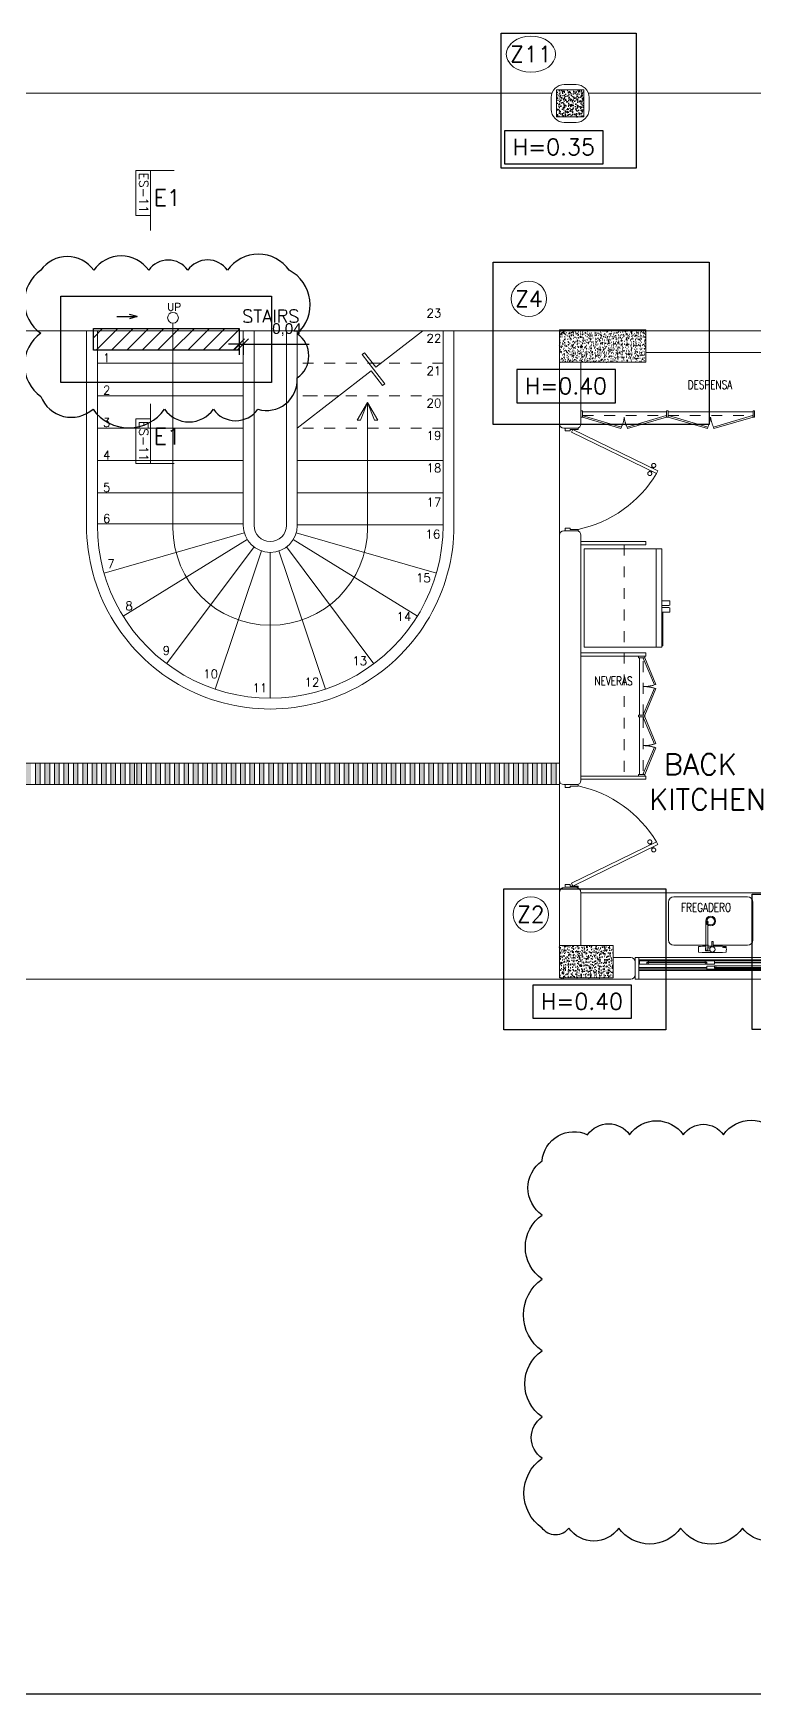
# Model space of a CAD drawing. Header units: metres. Extents: x -232 to 581, y 30 to 789.
# Drawn here: x 102.1 to 108.76, y 512.25 to 527.62 of the extents above; entities that cross this region are included whole.
import ezdxf

# ---------------------------------------------------------------- set-up
doc = ezdxf.new("R2010")
doc.units = ezdxf.units.M
doc.linetypes.add('CONTINUA', pattern=[0])
doc.linetypes.add('DASHED', pattern=[0.75, 0.5, -0.25])
for name, color, linetype, lineweight in [('0-S-GRID-IDEN', 1, 'Continuous', 9), ('01a_Mobiliario', 250, 'Continuous', 0), ('A-DOOR', 35, 'Continuous', 5), ('A-WALL', 250, 'Continuous', 20), ('baños', 140, 'Continuous', 0), ('Columnas', 7, 'Continuous', 18), ('cristales', 131, 'Continuous', 0), ('MOB FIJOS', 251, 'Continuous', 0), ('muros bajitos', 252, 'Continuous', 5), ('PROYECCION', 9, 'DASHED', 0), ('textos', 7, 'Continuous', 0)]:
    doc.layers.add(name, color=color, linetype=linetype, lineweight=lineweight)
for name, color, linetype in [('001-DIMTEXTO', 4, 'Continuous'), ('_electricos-Leyenda', 7, 'Continuous'), ('DIMTEXTO', 4, 'Continuous'), ('HATCH', 8, 'Continuous'), ('MOBILIARIOS', 252, 'Continuous'), ('MUROS', 7, 'Continuous'), ('www.dwgautocad.com', 7, 'Continuous'), ('ZAPATAS', 6, 'Continuous')]:
    doc.layers.add(name, color=color, linetype=linetype)
doc.layers.add('PISO', color=7, linetype='Continuous', lineweight=5, true_color=0xe6e6e6)
doc.styles.add('Arch-Dim', font='romans.shx', dxfattribs={"width": 0.75})
doc.styles.add('Roman', font='romans')
doc.styles.add('SMPLEX', font='simplex.shx')
doc.styles.get("Standard").update_dxf_attribs({"font": 'arial.ttf'})
doc.dimstyles.new('ISO-25', dxfattribs={"dimtxt": 0.1, "dimasz": 0.1, "dimexe": 0.1, "dimexo": 0.625, "dimgap": 0.075, "dimtad": 1, "dimtxsty": 'Standard', "dimblk": 'OBLIQUE', "dimcen": 2.5, "dimadec": 0, "dimazin": 0, "dimtfac": 1, "dimtmove": 0, "dimatfit": 3, "dimldrblk": 'OBLIQUE', "dimfxl": 1, "dimfxlon": 1, "dimarcsym": 1})
pattern_1 = [(50, (109.59505, -7.243447), (0.058299094, -0.005100507), [0.006096, -0.067056]), (355, (109.59505, -7.24345), (-0.011277895, 0.06113819), [0.0048768, -0.053644987]), (100.451445, (109.59991, -7.24387), (0.0470212, 0.05603768), [0.005180803, -0.056988878]), (46.1842, (109.59505, -7.22719), (0.086745293, -0.013453545), [0.009144, -0.100584]), (96.63556, (109.60228, -7.22831), (0.07596932, 0.07917636), [0.00777121, -0.085483395]), (351.18415, (109.59505, -7.22719), (0.07596932, 0.07917636), [0.00731519, -0.080467114]), (21, (109.60318, -7.231255), (0.048516605, -0.032724863), [0.006096, -0.067056]), (326, (109.60318, -7.231255), (0.01977665, 0.05894015), [0.0048768, -0.0536448]), (71.451445, (109.607223, -7.23398), (0.068293254, 0.026215286), [0.005180803, -0.05698878]), (37.5, (109.595052, -7.243447), (0.000988353, 0.0270576124), [0, -0.05299456, 0, -0.0544576, 0, -0.053848]), (7.5, (109.595052, -7.243447), (0.021382292, 0.032057784), [0, -0.03104896, 0, -0.05177536, 0, -0.0205232]), (327.5, (109.576927, -7.243447), (0.0433889905, -0.001833198), [0, -0.02032, 0, -0.0633984, 0, -0.0841248]), (317.5, (109.5688, -7.243447), (0.047401338, 0.008136477), [0, -0.026416, 0, -0.04210304, 0, -0.0597408])]

# ---------------------------------------------------------------- blocks, each defined once
blk = doc.blocks.new('20.03 cimentacion')
at = {"layer": 'HATCH', "linetype": 'CONTINUA', "true_color": 0x000000}
h = blk.add_hatch(dxfattribs=at)
h.set_pattern_fill('ANSI31', color=18, scale=0.8)
h.set_pattern_definition([(45, (0, 0), (-0.07071068, 0.07071068), [])])
h.paths.add_polyline_path([(104.65, -16.008), (106, -16.008), (106, -16.209), (104.65, -16.209)])
at = {"layer": 'DIMTEXTO', "color": 18, "true_color": 0x000000}
for points in [[(109.368, -14.177), (108.455, -14.177), (108.455, -14.483), (109.368, -14.483)], [(109.481, -16.389), (108.568, -16.389), (108.568, -16.695), (109.481, -16.695)], [(109.628, -22.085), (108.716, -22.085), (108.716, -22.391), (109.628, -22.391)]]:
    blk.add_lwpolyline(points, close=True, dxfattribs=at)
at = {"layer": 'MUROS', "color": 18, "linetype": 'CONTINUA', "true_color": 0x000000}
blk.add_lwpolyline([(104.65, -16.008), (106, -16.008), (106, -16.209), (104.65, -16.209)], close=True, dxfattribs=at)
at = {"layer": 'textos', "color": 18, "linetype": 'Continuous', "ltscale": 0.01, "true_color": 0x000000}
for p, q in [((105.044, -14.546), (105.397, -14.546)), ((105.044, -17.258), (105.397, -17.258))]:
    blk.add_line(p, q, dxfattribs=at)
at = {"layer": 'ZAPATAS', "color": 18, "lineweight": 25, "true_color": 0x000000}
for points in [[(108.424, -13.275), (109.674, -13.275), (109.674, -14.525), (108.424, -14.525)], [(108.349, -15.395), (110.349, -15.395), (110.349, -16.895), (108.349, -16.895)], [(104.35, -15.708), (106.3, -15.708), (106.3, -16.509), (104.35, -16.509)], [(108.449, -21.195), (109.947, -21.195), (109.947, -22.499), (108.449, -22.499)], [(110.747, -21.245), (112.347, -21.245), (112.347, -22.495), (110.747, -22.495)]]:
    blk.add_lwpolyline(points, close=True, dxfattribs=at)
at = {"layer": 'DIMTEXTO', "color": 18, "lineweight": -3, "true_color": 0x000000, "char_height": 0.15, "attachment_point": 5, "style": 'SMPLEX', "bg_fill": 3, "box_fill_scale": 1.1, "bg_fill_color": 256, "bg_fill_true_color": 13158600, "bg_fill_transparency": 0}
for insert in [(105.333, -14.798), (105.333, -17.006)]:
    blk.add_mtext('E1', dxfattribs=dict(at, insert=insert))
at = {"layer": 'textos', "color": 18, "linetype": 'Continuous', "ltscale": 0.01, "true_color": 0x000000}
for p, q in [((105.18, -15.1), (105.18, -14.546)), ((105.18, -16.704), (105.18, -17.258))]:
    blk.add_line(p, q, dxfattribs=at)
for points in [[(105.044, -14.546), (105.18, -14.546), (105.18, -14.961), (105.044, -14.961)], [(105.044, -17.258), (105.18, -17.258), (105.18, -16.843), (105.044, -16.843)]]:
    blk.add_lwpolyline(points, close=True, dxfattribs=at)
at = {"layer": 'DIMTEXTO', "color": 18, "true_color": 0x000000, "char_height": 0.15, "attachment_point": 5, "rotation": 0, "style": 'SMPLEX', "bg_fill": 3, "box_fill_scale": 1.1, "bg_fill_color": 256, "bg_fill_true_color": 13158600, "bg_fill_transparency": 0}
for s, insert in [('\\A1;Z11', (108.699, -13.469)), ('\\A1;H=0.35', (108.911, -14.328)), ('\\A1;Z4', (108.68, -15.733)), ('\\A1;H=0.40', (109.024, -16.54)), ('\\A1;Z2', (108.698, -21.431)), ('\\A1;H=0.40', (109.171, -22.236))]:
    blk.add_mtext(s, dxfattribs=dict(at, insert=insert))
at = {"layer": 'textos', "color": 18, "ltscale": 0.5, "true_color": 0x000000, "char_height": 0.0825, "attachment_point": 5, "rotation": 270, "style": 'SMPLEX'}
for insert in [(105.116, -14.752), (105.116, -17.051)]:
    blk.add_mtext('ES-11', dxfattribs=dict(at, insert=insert))
at = {"layer": '0-S-GRID-IDEN', "color": 18, "true_color": 0x000000}
for centre in [(108.68, -15.733), (108.698, -21.431)]:
    blk.add_circle(centre, 0.164, dxfattribs=at)
blk.add_ellipse((108.699, -13.469), major_axis=(0.228, 0), ratio=0.736432, dxfattribs=at)
blk = doc.blocks.new('puerta 1.00')
at = {"layer": 'A-DOOR'}
for p, q in [((-0.15, -0.012), (-0.937, -0.395)), ((-0.138, -0.038), (-0.925, -0.42)), ((-0.138, -0.038), (-0.15, -0.012)), ((-0.937, -0.395), (-0.925, -0.42)), ((-0.895, -0.374), (-0.9, -0.364)), ((-0.878, -0.366), (-0.883, -0.356)), ((-0.882, -0.4), (-0.877, -0.41)), ((-0.865, -0.392), (-0.86, -0.402))]:
    blk.add_line(p, q, dxfattribs=at)
for points in [[(-0.08, 0), (-0.08, -0.025), (-0.125, -0.025), (-0.125, -0.012), (-0.2, -0.012), (-0.2, 0), (-0.08, 0)], [(-0.08, -0.95), (-0.08, -0.925), (-0.125, -0.925), (-0.125, -0.937), (-0.2, -0.937), (-0.2, -0.95), (-0.08, -0.95)]]:
    blk.add_lwpolyline(points, dxfattribs=at)
blk.add_arc((0.037, 0.16), 1.123, 211.1336, 257.8343, dxfattribs=at)
for points in [[(-0.898, -0.364), (-0.903, -0.364), (-0.912, -0.359), (-0.917, -0.35), (-0.917, -0.34), (-0.912, -0.332), (-0.903, -0.327), (-0.893, -0.327), (-0.884, -0.332), (-0.879, -0.34), (-0.879, -0.35), (-0.884, -0.359), (-0.893, -0.364), (-0.898, -0.364)], [(-0.862, -0.439), (-0.867, -0.439), (-0.875, -0.434), (-0.88, -0.426), (-0.88, -0.416), (-0.875, -0.407), (-0.867, -0.402), (-0.857, -0.402), (-0.848, -0.407), (-0.843, -0.416), (-0.843, -0.426), (-0.848, -0.434), (-0.857, -0.439), (-0.862, -0.439)]]:
    blk.add_open_spline(points, degree=2, dxfattribs=at)
blk = doc.blocks.new('A$C531dc7ba')
at = {"layer": 'A-DOOR'}
for p, q in [((0, 0.2), (1.4, 0.2)), ((0, 0.2), (0, 0)), ((0.034, 0), (0.034, 0.2)), ((0.034, 0.18), (1.366, 0.18)), ((0.04, 0.168), (0.042, 0.169)), ((0.04, 0.141), (0.04, 0.168)), ((0.042, 0.169), (0.122, 0.169)), ((0.126, 0.158), (0.108, 0.158)), ((0.108, 0.158), (0.108, 0.141)), ((0.108, 0.155), (0.113, 0.155)), ((0.108, 0.155), (0.113, 0.155)), ((0.113, 0.157), (0.119, 0.153)), ((0.113, 0.153), (0.119, 0.157)), ((0.122, 0.169), (0.124, 0.168)), ((0.122, 0.169), (0.652, 0.169)), ((0.124, 0.168), (0.126, 0.159)), ((0.126, 0.159), (0.126, 0.158)), ((0.126, 0.158), (0.126, 0.158)), ((0.65, 0.168), (0.648, 0.159)), ((0.648, 0.159), (0.648, 0.158)), ((0.648, 0.158), (0.649, 0.158)), ((0.649, 0.158), (0.666, 0.158)), ((0.652, 0.169), (0.65, 0.168)), ((0.733, 0.169), (0.652, 0.169)), ((0.661, 0.157), (0.655, 0.153)), ((0.661, 0.153), (0.655, 0.157)), ((0.666, 0.155), (0.661, 0.155)), ((0.666, 0.155), (0.661, 0.155)), ((0.666, 0.158), (0.666, 0.141)), ((0.734, 0.168), (0.733, 0.169)), ((0.734, 0.141), (0.734, 0.168)), ((1.366, 0), (1.366, 0.2)), ((1.4, 0.2), (1.4, 0)), ((0, 0), (1.4, 0)), ((0.034, 0.08), (1.366, 0.08)), ((0.042, 0.139), (0.04, 0.141)), ((0.107, 0.139), (0.042, 0.139)), ((0.108, 0.141), (0.107, 0.139)), ((0.653, 0.138), (0.121, 0.138)), ((0.666, 0.141), (0.668, 0.139)), ((0.668, 0.121), (0.666, 0.119)), ((0.666, 0.119), (0.666, 0.092)), ((0.666, 0.092), (0.668, 0.091)), ((0.668, 0.139), (0.733, 0.139)), ((0.733, 0.121), (0.668, 0.121)), ((0.668, 0.091), (0.748, 0.091)), ((0.734, 0.141), (0.733, 0.139)), ((0.734, 0.119), (0.733, 0.121)), ((0.734, 0.102), (0.734, 0.119)), ((0.734, 0.105), (0.739, 0.105)), ((0.734, 0.105), (0.739, 0.105)), ((0.752, 0.102), (0.734, 0.102)), ((0.739, 0.103), (0.745, 0.107)), ((0.739, 0.107), (0.745, 0.103)), ((0.747, 0.122), (1.279, 0.122)), ((0.748, 0.091), (0.75, 0.092)), ((1.278, 0.091), (0.748, 0.091)), ((0.75, 0.092), (0.752, 0.1)), ((0.752, 0.101), (0.752, 0.102)), ((0.752, 0.1), (0.752, 0.101)), ((1.274, 0.101), (1.275, 0.102)), ((1.274, 0.1), (1.274, 0.101)), ((1.276, 0.092), (1.274, 0.1)), ((1.275, 0.102), (1.292, 0.102)), ((1.278, 0.091), (1.276, 0.092)), ((1.359, 0.091), (1.278, 0.091)), ((1.287, 0.103), (1.281, 0.107)), ((1.287, 0.107), (1.281, 0.103)), ((1.292, 0.105), (1.287, 0.105)), ((1.292, 0.105), (1.287, 0.105)), ((1.292, 0.119), (1.294, 0.121)), ((1.292, 0.102), (1.292, 0.119)), ((1.294, 0.121), (1.359, 0.121)), ((1.359, 0.121), (1.36, 0.119)), ((1.36, 0.092), (1.359, 0.091)), ((1.36, 0.119), (1.36, 0.092))]:
    blk.add_line(p, q, dxfattribs=at)
at = {"layer": 'A-DOOR', "color": 8}
for p, q in [((0.034, 0.174), (1.366, 0.174)), ((1.366, 0.157), (0.734, 0.157)), ((0.666, 0.109), (0.034, 0.109)), ((0.666, 0.103), (0.034, 0.103)), ((0.034, 0.086), (1.366, 0.086)), ((1.366, 0.151), (0.734, 0.151))]:
    blk.add_line(p, q, dxfattribs=at)
at = {"layer": 'A-DOOR'}
for points in [[(0.108, 0.155), (0.113, 0.155), (0.113, 0.155), (0.108, 0.155)], [(0.113, 0.157), (0.119, 0.157), (0.119, 0.153), (0.113, 0.153)], [(0.113, 0.157), (0.661, 0.157), (0.661, 0.153), (0.113, 0.153)], [(0.126, 0.158), (0.114, 0.158), (0.114, 0.157), (0.126, 0.157)], [(0.119, 0.157), (0.124, 0.157), (0.124, 0.153), (0.119, 0.153)], [(0.649, 0.158), (0.661, 0.158), (0.661, 0.157), (0.649, 0.157)], [(0.655, 0.157), (0.65, 0.157), (0.65, 0.153), (0.655, 0.153)], [(0.661, 0.157), (0.655, 0.157), (0.655, 0.153), (0.661, 0.153)], [(0.666, 0.155), (0.661, 0.155), (0.661, 0.155), (0.666, 0.155)], [(0.126, 0.153), (0.114, 0.153), (0.114, 0.152), (0.126, 0.152)], [(0.649, 0.153), (0.661, 0.153), (0.661, 0.152), (0.649, 0.152)], [(0.734, 0.105), (0.739, 0.105), (0.739, 0.105), (0.734, 0.105)], [(1.287, 0.103), (0.739, 0.103), (0.739, 0.107), (1.287, 0.107)], [(0.739, 0.103), (0.745, 0.103), (0.745, 0.107), (0.739, 0.107)], [(0.752, 0.107), (0.74, 0.107), (0.74, 0.108), (0.752, 0.108)], [(0.752, 0.102), (0.74, 0.102), (0.74, 0.103), (0.752, 0.103)], [(0.745, 0.103), (0.75, 0.103), (0.75, 0.107), (0.745, 0.107)], [(1.275, 0.107), (1.287, 0.107), (1.287, 0.108), (1.275, 0.108)], [(1.275, 0.102), (1.287, 0.102), (1.287, 0.103), (1.275, 0.103)], [(1.281, 0.103), (1.276, 0.103), (1.276, 0.107), (1.281, 0.107)], [(1.287, 0.103), (1.281, 0.103), (1.281, 0.107), (1.287, 0.107)], [(1.292, 0.105), (1.287, 0.105), (1.287, 0.105), (1.292, 0.105)]]:
    blk.add_lwpolyline(points, close=True, dxfattribs=at)
at = {"layer": 'A-DOOR', "color": 7}
for points in [[(0.113, 0.153), (0.661, 0.153), (0.661, 0.157), (0.113, 0.157)], [(1.287, 0.107), (0.739, 0.107), (0.739, 0.103), (1.287, 0.103)]]:
    blk.add_lwpolyline(points, close=True, dxfattribs=at)
at = {"layer": 'A-DOOR'}
for points in [[(0.11, 0.139, 0.341999), (0.108, 0.141), (0.108, 0.141), (0.108, 0.151), (0.109, 0.152), (0.126, 0.152), (0.126, 0.152), (0.123, 0.139, -0.339454), (0.121, 0.138), (0.112, 0.138, -0.341999)], [(0.664, 0.139, -0.341999), (0.666, 0.141), (0.666, 0.141), (0.666, 0.151), (0.665, 0.152), (0.648, 0.152), (0.648, 0.152), (0.651, 0.139, 0.339454), (0.653, 0.138), (0.662, 0.138, 0.341999)], [(0.736, 0.12, -0.341999), (0.734, 0.119), (0.734, 0.119), (0.734, 0.109), (0.735, 0.108), (0.752, 0.108), (0.752, 0.108), (0.749, 0.121, 0.339454), (0.747, 0.122), (0.738, 0.122, 0.341999)], [(1.29, 0.12, 0.341999), (1.292, 0.119), (1.292, 0.119), (1.292, 0.109), (1.291, 0.108), (1.274, 0.108), (1.274, 0.108), (1.277, 0.121, -0.339454), (1.279, 0.122), (1.288, 0.122, -0.341999)]]:
    blk.add_lwpolyline(points, format="xyb", close=True, dxfattribs=at)
at = {"layer": 'cristales', "const_width": 0.004}
for points in [[(0.124, 0.155), (0.65, 0.155)], [(1.276, 0.105), (0.75, 0.105)]]:
    blk.add_lwpolyline(points, dxfattribs=at)
blk = doc.blocks.new('SE3')
at = {"layer": 'MOB FIJOS'}
for p, q in [((115.4, 359.7), (115.4, 371.2)), ((132.6, 371.2), (115.4, 371.2)), ((115.4, 359.7), (116.8, 359.7)), ((116.8, 365.4), (116.8, 264.8)), ((124.5, 264.8), (124.5, 365.4)), ((124.5, 359.7), (132.6, 359.7)), ((138.5, 355.7), (138.5, 336.6)), ((143.5, 336.6), (138.5, 336.6)), ((143.5, 336.6), (143.5, 355.7)), ((180, 358.9), (179.6, 358.9)), ((179.6, 358.9), (179.6, 357)), ((179.6, 357), (180, 357)), ((180, 358.1), (180, 358.9)), ((180.7, 358.1), (180, 358.1)), ((180, 357), (180, 357.8)), ((180, 357.8), (180.7, 357.8)), ((181.1, 358.9), (180.7, 358.9)), ((180.7, 358.9), (180.7, 358.1)), ((180.7, 357.8), (180.7, 357)), ((180.7, 357), (181.1, 357)), ((181.1, 357), (181.1, 358.9)), ((181.5, 358.9), (182.8, 358.9)), ((181.5, 357), (181.5, 358.9)), ((182.9, 357), (181.5, 357)), ((181.8, 358.6), (181.8, 358.2)), ((182.8, 358.6), (181.8, 358.6)), ((181.8, 358.2), (182.8, 358.2)), ((181.8, 357.8), (181.8, 357.3)), ((182.8, 357.8), (181.8, 357.8)), ((181.8, 357.3), (182.9, 357.3)), ((182.8, 358.9), (182.8, 358.6)), ((182.8, 358.2), (182.8, 357.8)), ((182.9, 357.3), (182.9, 357)), ((183.2, 358.9), (183.6, 358.9)), ((183.2, 357), (183.2, 358.9)), ((184.5, 357), (183.2, 357)), ((183.6, 358.9), (183.6, 357.3)), ((183.6, 357.3), (184.5, 357.3)), ((184.5, 357.3), (184.5, 357)), ((184.6, 358.9), (185, 358.9)), ((185.2, 357), (184.6, 358.9)), ((185, 358.9), (185.4, 357.5)), ((185.6, 357), (185.2, 357)), ((185.4, 357.5), (185.9, 358.9)), ((186.3, 358.9), (185.6, 357)), ((185.9, 358.9), (186.3, 358.9)), ((186.5, 358.9), (187.8, 358.9)), ((186.5, 357), (186.5, 358.9)), ((187.8, 357), (186.5, 357)), ((186.8, 358.6), (186.8, 358.2)), ((187.8, 358.6), (186.8, 358.6)), ((186.8, 358.2), (187.7, 358.2)), ((186.8, 357.8), (186.8, 357.3)), ((187.7, 357.8), (186.8, 357.8)), ((186.8, 357.3), (187.8, 357.3)), ((187.7, 358.2), (187.7, 357.8)), ((187.8, 358.9), (187.8, 358.6)), ((187.8, 357.3), (187.8, 357)), ((188, 358.9), (188.5, 358.9)), ((188.6, 358), (188, 358.9)), ((188, 357), (188.6, 358)), ((188.4, 357), (188, 357)), ((188.8, 357.7), (188.4, 357)), ((188.5, 358.9), (188.8, 358.3)), ((188.8, 358.3), (189.2, 358.9)), ((189.2, 357), (188.8, 357.7)), ((189.6, 358.9), (189, 358)), ((189, 358), (189.7, 357)), ((189.2, 358.9), (189.6, 358.9)), ((189.7, 357), (189.2, 357)), ((116.5, 264.1), (116.5, 263.5)), ((116.8, 264.8), (116.8, 264.1)), ((124.5, 264.1), (124.5, 264.8)), ((124.8, 263.5), (124.8, 264.1))]:
    blk.add_line(p, q, dxfattribs=at)
blk.add_circle((141, 365.4), 10, dxfattribs=at)
for centre, radius, start, end in [((200.7, 365.4), 111.9, 175.21335, 184.78665), ((90.8, 374.6), 1.52, 93.44813, 175.21335), ((141, -458.7), 836.4, 86.55187, 93.44813), ((141, 365.4), 10.2, 0, 255.81817), ((191.2, 374.6), 1.52, 4.78665, 86.55187), ((81.2, 365.4), 111.9, 355.21335, 4.78665), ((90.8, 356.2), 1.52, 184.78665, 266.55187), ((141, 1189.5), 836.4, 266.55187, 268.34675), ((120.7, 365.4), 3.91, 0, 192.05241), ((120.7, 365.4), 3.81, 0, 180), ((120.7, 365.4), 3.91, 347.91126, 0), ((141, 1189.5), 836.4, 268.86891, 269.82948), ((141, 365.4), 10.2, 284.18183, 0), ((141, 1189.5), 836.4, 270.17052, 273.44813), ((191.2, 356.2), 1.52, 273.44813, 355.21335)]:
    blk.add_arc(centre, radius, start, end, dxfattribs=at)
for centre, major_axis, start_param, end_param in [((120.7, 264.1), (4.12, 0), 2.748282, 6.283185), ((120.7, 263.5), (4.12, 0), 3.141593, 6.283185), ((120.7, 264.8), (-3.81, 0), 0, 3.141593), ((120.7, 264.1), (3.81, 0), 3.141593, 6.283185), ((120.7, 264.1), (4.12, 0), 0, 0.393311)]:
    blk.add_ellipse(centre, major_axis=major_axis, ratio=0.996195, start_param=start_param, end_param=end_param, dxfattribs=at)
blk = doc.blocks.new('A$Cc7ce667a')
at = {"layer": 'MOB FIJOS'}
for p, q in [((0, 0.118), (0, 0.468)), ((0.05, 0.518), (0.73, 0.518)), ((0.78, 0.468), (0.78, 0.118)), ((0.37, 0.068), (0.05, 0.068)), ((0.73, 0.068), (0.41, 0.068))]:
    blk.add_line(p, q, dxfattribs=at)
for centre, start, end in [((0.05, 0.468), 90, 180), ((0.73, 0.468), 0, 90), ((0.05, 0.118), 180, 270), ((0.73, 0.118), 270, 0)]:
    blk.add_arc(centre, 0.05, start, end, dxfattribs=at)
at = {"layer": 'MOB FIJOS', "ltscale": 0.01}
for major_axis in [(-0.0318, 0.0318), (-0.0247, 0.0247)]:
    blk.add_ellipse((0.39, 0.293), major_axis=major_axis, ratio=1, start_param=2.356194489560823, end_param=8.639379796740409, dxfattribs=at)
at = {"layer": 'MOB FIJOS', "xscale": 0.002480511886764446, "yscale": 0.002480511886764446, "zscale": 0.002480511886764446, "rotation": 180}
blk.add_blockref('SE3', (0.724, 0.937), dxfattribs=at)
blk = doc.blocks.new('refrigerador 23 planta')
at = {"layer": 'www.dwgautocad.com', "color": 0, "linetype": 'Continuous', "lineweight": 0}
for p, q in [((8.823, 1.222), (8.823, 1.942)), ((8.823, 1.942), (9.731, 1.942)), ((9.731, 1.942), (9.731, 1.222)), ((9.731, 1.274), (8.823, 1.274)), ((8.823, 1.222), (9.731, 1.222)), ((8.834, 1.215), (8.834, 1.222)), ((9.146, 1.215), (8.834, 1.215)), ((8.916, 1.213), (8.916, 1.215)), ((8.928, 1.213), (8.916, 1.213)), ((8.928, 1.215), (8.928, 1.213)), ((8.953, 1.213), (8.953, 1.215)), ((8.965, 1.213), (8.953, 1.213)), ((8.965, 1.215), (8.965, 1.213)), ((8.989, 1.213), (8.989, 1.215)), ((9.002, 1.213), (8.989, 1.213)), ((9.002, 1.215), (9.002, 1.213)), ((9.026, 1.213), (9.026, 1.215)), ((9.038, 1.213), (9.026, 1.213)), ((9.038, 1.215), (9.038, 1.213)), ((9.063, 1.213), (9.063, 1.215)), ((9.075, 1.213), (9.063, 1.213)), ((9.075, 1.215), (9.075, 1.213)), ((9.099, 1.213), (9.099, 1.215)), ((9.112, 1.213), (9.099, 1.213)), ((9.112, 1.215), (9.112, 1.213)), ((9.146, 1.159), (9.146, 1.222)), ((9.146, 1.157), (9.146, 1.159)), ((9.146, 1.152), (9.146, 1.157)), ((9.147, 1.149), (9.146, 1.152)), ((9.187, 1.149), (9.147, 1.149)), ((9.188, 1.157), (9.187, 1.152)), ((9.187, 1.152), (9.187, 1.149)), ((9.188, 1.222), (9.188, 1.201)), ((9.188, 1.201), (9.188, 1.194)), ((9.188, 1.194), (9.188, 1.157)), ((9.208, 1.162), (9.208, 1.222)), ((9.208, 1.159), (9.208, 1.162)), ((9.208, 1.157), (9.208, 1.159)), ((9.209, 1.152), (9.208, 1.157)), ((9.209, 1.149), (9.209, 1.152)), ((9.249, 1.149), (9.209, 1.149)), ((9.25, 1.152), (9.249, 1.149)), ((9.25, 1.222), (9.25, 1.157)), ((9.25, 1.157), (9.25, 1.152))]:
    blk.add_line(p, q, dxfattribs=at)
blk = doc.blocks.new('20.03.2026 LN 09 PRIMER NIVEL ARQ')
at = {"layer": 'A-DOOR'}
h = blk.add_hatch(color=1, dxfattribs=at)
h.dxf.hatch_style = 1
h.paths.add_polyline_path([(0.65, -60.493), (0.693, -60.493), (0.693, -60.693), (0.65, -60.693)])
h.paths.add_polyline_path([(0.562, -60.493), (0.605, -60.493), (0.605, -60.693), (0.562, -60.693)])
h.paths.add_polyline_path([(0.475, -60.493), (0.518, -60.493), (0.518, -60.693), (0.475, -60.693)])
h.paths.add_polyline_path([(0.388, -60.493), (0.431, -60.493), (0.431, -60.693), (0.388, -60.693)])
h.paths.add_polyline_path([(0.301, -60.493), (0.344, -60.493), (0.344, -60.693), (0.301, -60.693)])
h.paths.add_polyline_path([(0.214, -60.493), (0.257, -60.493), (0.257, -60.693), (0.214, -60.693)])
h.paths.add_polyline_path([(0.126, -60.493), (0.17, -60.493), (0.17, -60.693), (0.126, -60.693)])
h.paths.add_polyline_path([(0.04, -60.493), (0.083, -60.493), (0.083, -60.693), (0.04, -60.693)])
h.paths.add_polyline_path([(-0.048, -60.493), (-0.004, -60.493), (-0.004, -60.693), (-0.048, -60.693)])
h.paths.add_polyline_path([(-0.135, -60.493), (-0.092, -60.493), (-0.092, -60.693), (-0.135, -60.693)])
h.paths.add_polyline_path([(-0.223, -60.493), (-0.179, -60.493), (-0.179, -60.693), (-0.223, -60.693)])
h.paths.add_polyline_path([(-0.309, -60.493), (-0.266, -60.493), (-0.266, -60.693), (-0.309, -60.693)])
h.paths.add_polyline_path([(-0.397, -60.493), (-0.353, -60.493), (-0.353, -60.693), (-0.397, -60.693)])
h.paths.add_polyline_path([(-0.483, -60.493), (-0.44, -60.493), (-0.44, -60.693), (-0.483, -60.693)])
h.paths.add_polyline_path([(-0.571, -60.493), (-0.527, -60.493), (-0.527, -60.693), (-0.571, -60.693)])
h.paths.add_polyline_path([(-0.657, -60.493), (-0.614, -60.493), (-0.614, -60.693), (-0.657, -60.693)])
h.paths.add_polyline_path([(-0.745, -60.493), (-0.702, -60.493), (-0.702, -60.693), (-0.745, -60.693)])
h.paths.add_polyline_path([(-0.811, -60.493), (-0.767, -60.493), (-0.767, -60.693), (-0.811, -60.693)])
h.paths.add_polyline_path([(-0.898, -60.493), (-0.855, -60.493), (-0.855, -60.693), (-0.898, -60.693)])
h.paths.add_polyline_path([(-0.985, -60.493), (-0.942, -60.493), (-0.942, -60.693), (-0.985, -60.693)])
h.paths.add_polyline_path([(-1.072, -60.493), (-1.029, -60.493), (-1.029, -60.693), (-1.072, -60.693)])
h.paths.add_polyline_path([(-1.159, -60.493), (-1.116, -60.493), (-1.116, -60.693), (-1.159, -60.693)])
h.paths.add_polyline_path([(-1.246, -60.493), (-1.203, -60.493), (-1.203, -60.693), (-1.246, -60.693)])
h.paths.add_polyline_path([(-1.333, -60.493), (-1.29, -60.493), (-1.29, -60.693), (-1.333, -60.693)])
h.paths.add_polyline_path([(-1.42, -60.493), (-1.377, -60.493), (-1.377, -60.693), (-1.42, -60.693)])
h.paths.add_polyline_path([(-1.508, -60.493), (-1.465, -60.493), (-1.465, -60.693), (-1.508, -60.693)])
h.paths.add_polyline_path([(-1.595, -60.493), (-1.552, -60.493), (-1.552, -60.693), (-1.595, -60.693)])
h.paths.add_polyline_path([(-1.682, -60.493), (-1.639, -60.493), (-1.639, -60.693), (-1.682, -60.693)])
h.paths.add_polyline_path([(-1.77, -60.493), (-1.726, -60.493), (-1.726, -60.693), (-1.77, -60.693)])
h.paths.add_polyline_path([(-1.856, -60.493), (-1.813, -60.493), (-1.813, -60.693), (-1.856, -60.693)])
h.paths.add_polyline_path([(-1.944, -60.493), (-1.9, -60.493), (-1.9, -60.693), (-1.944, -60.693)])
h.paths.add_polyline_path([(-2.03, -60.493), (-1.987, -60.493), (-1.987, -60.693), (-2.03, -60.693)])
h.paths.add_polyline_path([(-2.118, -60.493), (-2.074, -60.493), (-2.074, -60.693), (-2.118, -60.693)])
h.paths.add_polyline_path([(-2.204, -60.493), (-2.161, -60.493), (-2.161, -60.693), (-2.204, -60.693)], flags=0)
h.paths.add_polyline_path([(3.089, -60.493), (3.133, -60.493), (3.133, -60.693), (3.089, -60.693)])
h.paths.add_polyline_path([(3.003, -60.493), (3.046, -60.493), (3.046, -60.693), (3.003, -60.693)])
h.paths.add_polyline_path([(2.915, -60.493), (2.959, -60.493), (2.959, -60.693), (2.915, -60.693)])
h.paths.add_polyline_path([(2.829, -60.493), (2.872, -60.493), (2.872, -60.693), (2.829, -60.693)])
h.paths.add_polyline_path([(2.741, -60.493), (2.785, -60.493), (2.785, -60.693), (2.741, -60.693)])
h.paths.add_polyline_path([(2.567, -60.493), (2.611, -60.493), (2.611, -60.693), (2.567, -60.693)])
h.paths.add_polyline_path([(2.654, -60.493), (2.697, -60.493), (2.697, -60.693), (2.654, -60.693)])
h.paths.add_polyline_path([(2.48, -60.493), (2.523, -60.493), (2.523, -60.693), (2.48, -60.693)])
h.paths.add_polyline_path([(2.392, -60.493), (2.436, -60.493), (2.436, -60.693), (2.392, -60.693)])
h.paths.add_polyline_path([(2.306, -60.493), (2.349, -60.493), (2.349, -60.693), (2.306, -60.693)])
h.paths.add_polyline_path([(2.218, -60.493), (2.261, -60.493), (2.261, -60.693), (2.218, -60.693)])
h.paths.add_polyline_path([(2.132, -60.493), (2.175, -60.493), (2.175, -60.693), (2.132, -60.693)])
h.paths.add_polyline_path([(2.044, -60.493), (2.087, -60.493), (2.087, -60.693), (2.044, -60.693)])
h.paths.add_polyline_path([(1.957, -60.493), (2, -60.493), (2, -60.693), (1.957, -60.693)])
h.paths.add_polyline_path([(1.869, -60.493), (1.912, -60.493), (1.912, -60.693), (1.869, -60.693)])
h.paths.add_polyline_path([(1.783, -60.493), (1.826, -60.493), (1.826, -60.693), (1.783, -60.693)])
h.paths.add_polyline_path([(1.695, -60.493), (1.738, -60.493), (1.738, -60.693), (1.695, -60.693)])
h.paths.add_polyline_path([(1.608, -60.493), (1.652, -60.493), (1.652, -60.693), (1.608, -60.693)])
h.paths.add_polyline_path([(1.521, -60.493), (1.564, -60.493), (1.564, -60.693), (1.521, -60.693)])
h.paths.add_polyline_path([(1.434, -60.493), (1.478, -60.493), (1.478, -60.693), (1.434, -60.693)])
h.paths.add_polyline_path([(1.347, -60.493), (1.39, -60.493), (1.39, -60.693), (1.347, -60.693)])
h.paths.add_polyline_path([(1.259, -60.493), (1.303, -60.493), (1.303, -60.693), (1.259, -60.693)])
h.paths.add_polyline_path([(1.172, -60.493), (1.215, -60.493), (1.215, -60.693), (1.172, -60.693)])
h.paths.add_polyline_path([(1.085, -60.493), (1.129, -60.493), (1.129, -60.693), (1.085, -60.693)])
h.paths.add_polyline_path([(0.998, -60.493), (1.041, -60.493), (1.041, -60.693), (0.998, -60.693)])
h.paths.add_polyline_path([(0.911, -60.493), (0.955, -60.493), (0.955, -60.693), (0.911, -60.693)])
h.paths.add_polyline_path([(0.824, -60.493), (0.867, -60.493), (0.867, -60.693), (0.824, -60.693)])
h.paths.add_polyline_path([(0.737, -60.493), (0.78, -60.493), (0.78, -60.693), (0.737, -60.693)])
edge = h.paths.add_edge_path()
edge.add_line((-2.161, -60.493), (-2.161, -60.693))
edge.add_line((-2.162, -60.693), (-2.204, -60.693))
edge.add_line((-2.204, -60.693), (-2.204, -60.493))
edge.add_line((-2.204, -60.493), (-2.162, -60.493))
at = {"layer": 'HATCH'}
h = blk.add_hatch(dxfattribs=at)
h.set_pattern_fill('AR-CONC', color=1, scale=0.00032)
h.set_pattern_definition(pattern_1)
h.paths.add_polyline_path([(3.139, -54.513), (3.389, -54.513), (3.389, -54.263), (3.139, -54.263)])
h = blk.add_hatch(dxfattribs=at)
h.set_pattern_fill('AR-CONC', color=1, scale=0.00032)
h.set_pattern_definition(pattern_1)
h.paths.add_polyline_path([(3.164, -56.482), (3.164, -56.782), (3.964, -56.782), (3.964, -56.482)])
h = blk.add_hatch(dxfattribs=at)
h.set_pattern_fill('AR-CONC', color=1, scale=0.00032)
h.set_pattern_definition(pattern_1)
h.paths.add_polyline_path([(3.661, -62.182), (3.364, -62.182), (3.164, -62.182), (3.164, -62.482), (3.661, -62.482), (3.661, -62.286), (3.661, -62.286)])
at = {"layer": '01a_Mobiliario', "color": 1, "transparency": 33554684}
for p, q in [((3.364, -58.443), (3.964, -58.443)), ((3.364, -58.473), (3.964, -58.473)), ((3.964, -58.473), (3.964, -58.443)), ((3.964, -59.473), (3.364, -59.473)), ((3.964, -59.503), (3.964, -59.473)), ((3.964, -59.503), (3.364, -59.503)), ((3.364, -60.613), (3.964, -60.613)), ((3.364, -60.643), (3.964, -60.643)), ((3.964, -60.643), (3.964, -60.613)), ((3.364, -61.693), (5.164, -61.693))]:
    blk.add_line(p, q, dxfattribs=at)
at = {"layer": 'A-DOOR', "color": 1}
for p, q in [((-2.186, -60.493), (3.164, -60.493)), ((-2.186, -60.693), (3.164, -60.693))]:
    blk.add_line(p, q, dxfattribs=at)
for points in [[(-1.682, -60.493), (-1.639, -60.493), (-1.639, -60.693), (-1.682, -60.693)], [(-1.596, -60.493), (-1.552, -60.493), (-1.552, -60.693), (-1.596, -60.693)], [(-1.508, -60.493), (-1.465, -60.493), (-1.465, -60.693), (-1.508, -60.693)], [(-1.42, -60.493), (-1.377, -60.493), (-1.377, -60.693), (-1.42, -60.693)], [(-1.333, -60.493), (-1.29, -60.493), (-1.29, -60.693), (-1.333, -60.693)], [(-1.246, -60.493), (-1.203, -60.493), (-1.203, -60.693), (-1.246, -60.693)], [(-1.159, -60.493), (-1.116, -60.493), (-1.116, -60.693), (-1.159, -60.693)], [(-1.072, -60.493), (-1.029, -60.493), (-1.029, -60.693), (-1.072, -60.693)], [(-0.985, -60.493), (-0.942, -60.493), (-0.942, -60.693), (-0.985, -60.693)], [(-0.898, -60.493), (-0.855, -60.493), (-0.855, -60.693), (-0.898, -60.693)], [(-0.811, -60.493), (-0.767, -60.493), (-0.767, -60.693), (-0.811, -60.693)], [(-0.745, -60.493), (-0.702, -60.493), (-0.702, -60.693), (-0.745, -60.693)], [(-0.657, -60.493), (-0.614, -60.493), (-0.614, -60.693), (-0.657, -60.693)], [(-0.571, -60.493), (-0.528, -60.493), (-0.528, -60.693), (-0.571, -60.693)], [(-0.483, -60.493), (-0.44, -60.493), (-0.44, -60.693), (-0.483, -60.693)], [(-0.397, -60.493), (-0.353, -60.493), (-0.353, -60.693), (-0.397, -60.693)], [(-0.309, -60.493), (-0.266, -60.493), (-0.266, -60.693), (-0.309, -60.693)], [(-0.223, -60.493), (-0.179, -60.493), (-0.179, -60.693), (-0.223, -60.693)], [(-0.135, -60.493), (-0.092, -60.493), (-0.092, -60.693), (-0.135, -60.693)], [(-0.048, -60.493), (-0.004, -60.493), (-0.004, -60.693), (-0.048, -60.693)], [(0.04, -60.493), (0.083, -60.493), (0.083, -60.693), (0.04, -60.693)], [(0.126, -60.493), (0.17, -60.493), (0.17, -60.693), (0.126, -60.693)], [(0.214, -60.493), (0.257, -60.493), (0.257, -60.693), (0.214, -60.693)], [(0.301, -60.493), (0.344, -60.493), (0.344, -60.693), (0.301, -60.693)], [(0.388, -60.493), (0.431, -60.493), (0.431, -60.693), (0.388, -60.693)], [(0.475, -60.493), (0.518, -60.493), (0.518, -60.693), (0.475, -60.693)], [(0.562, -60.493), (0.605, -60.493), (0.605, -60.693), (0.562, -60.693)], [(0.65, -60.493), (0.693, -60.493), (0.693, -60.693), (0.65, -60.693)], [(0.737, -60.493), (0.78, -60.493), (0.78, -60.693), (0.737, -60.693)], [(0.824, -60.493), (0.867, -60.493), (0.867, -60.693), (0.824, -60.693)], [(0.911, -60.493), (0.954, -60.493), (0.954, -60.693), (0.911, -60.693)], [(0.998, -60.493), (1.041, -60.493), (1.041, -60.693), (0.998, -60.693)], [(1.085, -60.493), (1.129, -60.493), (1.129, -60.693), (1.085, -60.693)], [(1.172, -60.493), (1.215, -60.493), (1.215, -60.693), (1.172, -60.693)], [(1.259, -60.493), (1.303, -60.493), (1.303, -60.693), (1.259, -60.693)], [(1.347, -60.493), (1.39, -60.493), (1.39, -60.693), (1.347, -60.693)], [(1.434, -60.493), (1.478, -60.493), (1.478, -60.693), (1.434, -60.693)], [(1.521, -60.493), (1.564, -60.493), (1.564, -60.693), (1.521, -60.693)], [(1.608, -60.493), (1.652, -60.493), (1.652, -60.693), (1.608, -60.693)], [(1.695, -60.493), (1.738, -60.493), (1.738, -60.693), (1.695, -60.693)], [(1.783, -60.493), (1.826, -60.493), (1.826, -60.693), (1.783, -60.693)], [(1.869, -60.493), (1.912, -60.493), (1.912, -60.693), (1.869, -60.693)], [(1.957, -60.493), (2, -60.493), (2, -60.693), (1.957, -60.693)], [(2.044, -60.493), (2.087, -60.493), (2.087, -60.693), (2.044, -60.693)], [(2.132, -60.493), (2.175, -60.493), (2.175, -60.693), (2.132, -60.693)], [(2.218, -60.493), (2.261, -60.493), (2.261, -60.693), (2.218, -60.693)], [(2.306, -60.493), (2.349, -60.493), (2.349, -60.693), (2.306, -60.693)], [(2.392, -60.493), (2.435, -60.493), (2.435, -60.693), (2.392, -60.693)], [(2.48, -60.493), (2.523, -60.493), (2.523, -60.693), (2.48, -60.693)], [(2.567, -60.493), (2.611, -60.493), (2.611, -60.693), (2.567, -60.693)], [(2.654, -60.493), (2.697, -60.493), (2.697, -60.693), (2.654, -60.693)], [(2.741, -60.493), (2.785, -60.493), (2.785, -60.693), (2.741, -60.693)], [(2.829, -60.493), (2.872, -60.493), (2.872, -60.693), (2.829, -60.693)], [(2.915, -60.493), (2.959, -60.493), (2.959, -60.693), (2.915, -60.693)], [(3.003, -60.493), (3.046, -60.493), (3.046, -60.693), (3.003, -60.693)], [(3.089, -60.493), (3.133, -60.493), (3.133, -60.693), (3.089, -60.693)]]:
    blk.add_lwpolyline(points, close=True, dxfattribs=at)
at = {"layer": 'A-WALL', "color": 1}
for p, q in [((3.234, -56.493), (9.594, -56.493)), ((3.164, -56.563), (3.164, -57.353)), ((3.964, -56.693), (5.764, -56.693)), ((3.364, -56.782), (3.364, -57.353)), ((3.204, -57.393), (3.324, -57.393)), ((3.164, -58.383), (3.164, -60.653)), ((3.204, -58.343), (3.324, -58.343)), ((3.364, -58.383), (3.364, -60.653)), ((3.204, -60.693), (3.324, -60.693)), ((3.164, -61.693), (3.164, -62.453)), ((3.214, -61.643), (3.314, -61.643)), ((3.364, -61.693), (3.364, -62.182)), ((3.824, -62.293), (3.661, -62.293)), ((3.864, -62.333), (3.864, -62.453)), ((3.824, -62.493), (3.204, -62.493))]:
    blk.add_line(p, q, dxfattribs=at)
blk.add_lwpolyline([(3.209, -54.563), (3.319, -54.563, 0.414214), (3.439, -54.443), (3.439, -54.333, 0.414214), (3.319, -54.213), (3.209, -54.213, 0.414214), (3.089, -54.333), (3.089, -54.443, 0.414214)], format="xyb", close=True, dxfattribs=at)
for centre, radius, start, end in [((3.234, -56.563), 0.07, 90, 180), ((3.204, -57.353), 0.04, 180, 270), ((3.324, -57.353), 0.04, 270, 0), ((3.204, -58.383), 0.04, 90, 180), ((3.324, -58.383), 0.04, 0, 90), ((3.204, -60.653), 0.04, 180, 270), ((3.324, -60.653), 0.04, 270, 0), ((3.214, -61.693), 0.05, 90, 180), ((3.314, -61.693), 0.05, 0, 90), ((3.824, -62.333), 0.04, 0, 90), ((3.204, -62.453), 0.04, 180, 270), ((3.824, -62.453), 0.04, 270, 0)]:
    blk.add_arc(centre, radius, start, end, dxfattribs=at)
at = {"layer": 'Columnas', "color": 1}
for points in [[(3.139, -54.513), (3.389, -54.513), (3.389, -54.263), (3.139, -54.263)], [(3.164, -56.482), (3.164, -56.782), (3.964, -56.782), (3.964, -56.482)]]:
    blk.add_lwpolyline(points, close=True, dxfattribs=at)
blk.add_lwpolyline([(3.662, -62.482), (3.164, -62.482), (3.164, -62.182), (3.364, -62.182), (3.364, -62.182), (3.661, -62.182), (3.662, -62.482)], dxfattribs=at)
at = {"layer": 'MOB FIJOS', "color": 1}
for points in [[(3.379, -57.233), (3.364, -57.233), (3.364, -57.293), (3.379, -57.293)], [(3.383, -57.279), (3.379, -57.293), (3.734, -57.398), (3.738, -57.384)], [(4.151, -57.277), (4.156, -57.291), (3.794, -57.398), (3.79, -57.384)], [(4.171, -57.233), (4.156, -57.233), (4.156, -57.293), (4.171, -57.293)], [(4.175, -57.276), (4.171, -57.291), (4.534, -57.398), (4.538, -57.384)], [(4.951, -57.277), (4.956, -57.291), (4.594, -57.398), (4.59, -57.384)], [(4.971, -57.233), (4.956, -57.233), (4.956, -57.293), (4.971, -57.293)], [(3.896, -59.503), (3.896, -59.518), (3.956, -59.518), (3.956, -59.503)], [(3.94, -59.523), (3.954, -59.518), (4.057, -59.765), (4.043, -59.77)], [(3.94, -60.047), (3.954, -60.051), (4.057, -59.804), (4.043, -59.799)], [(3.896, -60.051), (3.896, -60.066), (3.956, -60.066), (3.956, -60.051)], [(3.94, -60.07), (3.954, -60.065), (4.057, -60.312), (4.043, -60.317)], [(3.94, -60.594), (3.954, -60.598), (4.057, -60.351), (4.043, -60.346)], [(3.896, -60.613), (3.896, -60.598), (3.956, -60.598), (3.956, -60.613)]]:
    blk.add_lwpolyline(points, close=True, dxfattribs=at)
at = {"layer": 'muros bajitos', "color": 1}
for p, q in [((-1.211, -56.493), (-1.211, -58.293)), ((-1.111, -56.493), (-1.111, -58.293)), ((0.239, -56.493), (0.239, -58.293)), ((0.339, -56.493), (0.339, -58.293)), ((0.639, -56.493), (0.639, -58.293)), ((0.739, -56.493), (0.739, -58.293)), ((2.089, -56.493), (2.089, -58.293)), ((2.189, -56.493), (2.189, -58.293))]:
    blk.add_line(p, q, dxfattribs=at)
for radius, end in [(1.7, 0.001), (1.6, 0.001), (0.25, 0), (0.15, 0)]:
    blk.add_arc((0.489, -58.293), radius, 180, end, dxfattribs=at)
at = {"layer": 'PISO', "color": 1}
for p, q in [((-2.173, -54.293), (3.096, -54.293)), ((3.432, -54.293), (6.293, -54.293)), ((3.234, -56.493), (-2.186, -56.493)), ((1.467, -56.83), (1.902, -56.493)), ((1.339, -56.713), (1.362, -56.695)), ((1.339, -56.713), (1.548, -56.983)), ((1.467, -56.83), (1.362, -56.695)), ((-1.111, -56.793), (0.239, -56.793)), ((0.739, -57.393), (1.423, -56.864)), ((1.439, -56.793), (1.402, -56.793)), ((1.527, -56.999), (1.423, -56.864)), ((1.548, -56.983), (1.527, -56.999)), ((-1.111, -57.093), (0.239, -57.093)), ((3.379, -57.243), (4.156, -57.243)), ((4.171, -57.243), (4.956, -57.243)), ((-1.111, -57.393), (0.239, -57.393)), ((3.164, -57.353), (3.164, -58.383)), ((-1.111, -57.693), (0.239, -57.693)), ((-1.111, -57.693), (0.239, -57.693)), ((2.089, -57.693), (0.739, -57.693)), ((0.739, -57.693), (2.089, -57.693)), ((-1.111, -57.993), (0.239, -57.993)), ((2.089, -57.993), (0.739, -57.993)), ((-1.111, -58.278), (0.239, -58.278)), ((0.249, -58.363), (-1.048, -58.737)), ((0.729, -58.363), (2.026, -58.737)), ((2.089, -58.289), (0.739, -58.289)), ((0.276, -58.425), (-0.872, -59.134)), ((0.339, -58.493), (-0.47, -59.574)), ((0.409, -58.53), (-0.022, -59.809)), ((0.409, -58.53), (-0.022, -59.809)), ((0.489, -58.543), (0.489, -59.893)), ((0.489, -58.543), (0.489, -59.893)), ((0.569, -58.53), (1, -59.809)), ((0.569, -58.53), (1, -59.809)), ((0.639, -58.493), (1.448, -59.574)), ((0.702, -58.425), (1.85, -59.134)), ((3.906, -60.051), (3.906, -59.518)), ((3.906, -60.066), (3.906, -60.598)), ((3.164, -60.623), (3.164, -61.713)), ((-4.876, -62.493), (3.204, -62.493))]:
    blk.add_line(p, q, dxfattribs=at)
at = {"layer": 'PISO', "color": 1, "linetype": 'DASHED', "ltscale": 0.1}
for p, q in [((0.239, -56.804), (0.239, -56.493)), ((0.739, -56.793), (0.739, -56.493)), ((2.189, -56.493), (0.739, -56.493)), ((2.089, -56.793), (0.739, -56.793)), ((1.514, -56.793), (1.439, -56.793)), ((2.089, -57.093), (0.739, -57.093)), ((1.127, -57.093), (0.739, -57.093)), ((2.089, -57.393), (0.739, -57.393))]:
    blk.add_line(p, q, dxfattribs=at)
at = {"layer": 'PROYECCION', "color": 1, "linetype": 'DASHED', "ltscale": 0.1}
for p, q in [((3.379, -57.277), (4.156, -57.277)), ((4.171, -57.277), (4.956, -57.277)), ((3.764, -58.473), (3.764, -60.613)), ((3.94, -60.051), (3.94, -59.518)), ((3.94, -60.066), (3.94, -60.598))]:
    blk.add_line(p, q, dxfattribs=at)
for centre, radius, start, end in [((3.473, -57.259), 0.293, 334.7316, 353.3114), ((4.055, -57.259), 0.293, 186.6886, 205.2684), ((4.273, -57.259), 0.293, 334.7316, 353.3114), ((4.855, -57.259), 0.293, 186.6886, 205.2684), ((3.946, -59.461), 0.324, 268.8121, 287.2569), ((3.946, -60.109), 0.324, 72.7431, 91.1879), ((3.946, -60.008), 0.324, 268.8121, 287.2569), ((3.946, -60.656), 0.324, 72.7431, 91.1879)]:
    blk.add_arc(centre, radius, start, end, dxfattribs=at)
at = {"layer": 'textos', "color": 1}
for p, q in [((-0.411, -56.422), (-0.411, -58.318)), ((1.293, -57.32), (1.389, -57.155)), ((1.324, -57.32), (1.389, -57.155)), ((1.389, -58.318), (1.389, -57.155)), ((1.389, -57.155), (1.485, -57.32)), ((1.454, -57.32), (1.389, -57.155)), ((1.324, -57.32), (1.293, -57.32)), ((1.485, -57.32), (1.454, -57.32)), ((0.489, -59.218), (0.489, -59.218))]:
    blk.add_line(p, q, dxfattribs=at)
blk.add_circle((-0.411, -56.372), 0.05, dxfattribs=at)
for start, end in [(180, 270), (270, 0)]:
    blk.add_arc((0.489, -58.318), 0.9, start, end, dxfattribs=at)
at = {"color": 1}
blk.add_blockref('A$C531dc7ba', (3.864, -62.493), dxfattribs=at)
at = {"layer": 'A-DOOR', "color": 1, "xscale": -1}
blk.add_blockref('puerta 1.00', (3.139, -57.393), dxfattribs=at)
at = {"layer": 'A-DOOR', "color": 1, "rotation": 180}
blk.add_blockref('puerta 1.00', (3.139, -61.643), dxfattribs=at)
at = {"layer": 'MOB FIJOS', "color": 1, "xscale": -1}
blk.add_blockref('A$Cc7ce667a', (4.954, -62.248), dxfattribs=at)
at = {"layer": 'MOBILIARIOS', "color": 1, "rotation": 90}
blk.add_blockref('refrigerador 23 planta', (5.335, -68.242), dxfattribs=at)
at = {"layer": 'baños', "color": 1, "linetype": 'Continuous'}
for tag in ['MATERIAL', 'PRODUCT', 'TRADENAME', 'MODELNUMBER']:
    blk.add_attdef(tag, (-12.061, -62.071), '', height=0.0000254, rotation=359.9999, dxfattribs=at)
at = {"layer": 'textos', "color": 1}
for s, width, gutter_width, insert, char_height, attachment_point, style in [('UP', 109.13071, 50, (-0.465, -56.236), 0.07, 1, 'Roman'), ('DESPENSA', 1.16771, 1, (4.352, -57.031), 0.08, 7, 'Arch-Dim')]:
    blk.add_mtext_dynamic_manual_height_columns(s, width=width, gutter_width=gutter_width, heights=[0], dxfattribs=dict(at, insert=insert, char_height=char_height, attachment_point=attachment_point, style=style))
for s, insert, char_height, width, attachment_point in [('\\pxqc;{\\Fromans|c0;\\H0.8x;STAIRS}', (-1.209, -56.417), 0.15, 3.40488, 7), ('\\pxqc;{\\Fromans|c0;23}', (0.31, -56.368), 0.08, 3.38637, 7), ('\\pxqc;{\\Fromans|c0;22}', (0.31, -56.602), 0.08, 3.38637, 7), ('\\pxqc;{\\Fromans|c0;1}', (0.668, -56.782), 0.08, 3.38637, 9), ('\\pxqc;{\\Fromans|c0;21}', (0.31, -56.902), 0.08, 3.38637, 7), ('\\pxqc;{\\Fromans|c0;2}', (0.668, -57.082), 0.08, 3.38637, 9), ('\\pxqc;{\\Fromans|c0;20}', (0.31, -57.202), 0.08, 3.38637, 7), ('\\pxqc;{\\Fromans|c0;3}', (0.668, -57.382), 0.08, 3.38637, 9), ('\\pxqc;{\\Fromans|c0;19}', (0.31, -57.502), 0.08, 3.38637, 7), ('\\pxqc;{\\Fromans|c0;4}', (0.668, -57.682), 0.08, 3.38637, 9), ('\\pxqc;{\\Fromans|c0;18}', (0.31, -57.802), 0.08, 3.38637, 7), ('\\pxqc;{\\Fromans|c0;5}', (0.668, -57.982), 0.08, 3.38637, 9), ('\\pxqc;{\\Fromans|c0;17}', (0.31, -58.118), 0.08, 3.38637, 7), ('\\pxqc;{\\Fromans|c0;6}', (0.668, -58.27), 0.08, 3.38637, 9), ('\\pxqc;{\\Fromans|c0;16}', (0.3, -58.414), 0.08, 3.38637, 7), ('\\pxqc;{\\Fromans|c0;7}', (0.709, -58.688), 0.08, 3.38637, 9), ('\\pxqc;{\\Fromans|c0;15}', (0.213, -58.82), 0.08, 3.38637, 7), ('\\pxqc;{\\Fromans|c0;8}', (0.876, -59.078), 0.08, 3.38637, 9), ('\\pxqc;{\\Fromans|c0;14}', (3.419, -59.178), 0.08, 3.38637, 9), ('\\pxqc;{\\Fromans|c0;9}', (1.221, -59.491), 0.08, 3.38637, 9), ('\\pxqc;{\\Fromans|c0;10}', (1.63, -59.708), 0.08, 3.38637, 9), ('\\pxqc;{\\Fromans|c0;13}', (3.01, -59.587), 0.08, 3.38637, 9), ('\\pxqc;{\\Fromans|c0;11}', (2.086, -59.838), 0.08, 3.38637, 9), ('\\pxqc;{\\Fromans|c0;12}', (2.568, -59.784), 0.08, 3.38637, 9), ('{\\Fromans|c0; BACK\\PKITCHEN}', (3.997, -60.927, -0.224), 0.195, 3.40488, 7)]:
    blk.add_mtext(s, dxfattribs=dict(at, insert=insert, char_height=char_height, width=width, attachment_point=attachment_point))
at = {"layer": 'textos', "color": 1, "char_height": 0.08, "width": 26.65337, "style": 'Arch-Dim'}
for s, insert, attachment_point in [('\\pxt5.9124,29;NEVERAS', (3.489, -59.693), 1), ('\\pxt5.9124,29;FREGADERO', (4.753, -61.789), 3)]:
    blk.add_mtext(s, dxfattribs=dict(at, insert=insert, attachment_point=attachment_point))
blk = doc.blocks.new('_Oblique')
at = {"color": 0, "linetype": 'ByBlock', "lineweight": -2}
blk.add_line((-0.5, -0.5), (0.5, 0.5), dxfattribs=at)
blk = doc.blocks.new('*D1013')
at = {"color": 0, "lineweight": -2, "transparency": 16777216}
for p, q in [((104.004, 524.738), (103.904, 524.738)), ((104.004, 524.738), (104.004, 524.638)), ((104.004, 524.738), (104.041, 524.738)), ((104.041, 524.738), (104.041, 524.638)), ((104.041, 524.738), (104.65, 524.738))]:
    blk.add_line(p, q, dxfattribs=at)
at = {"layer": 'Defpoints', "color": 0, "transparency": 16777216}
for p in [(104.004, 524.861), (104.041, 524.861), (104.041, 524.738)]:
    blk.add_point(p, dxfattribs=at)
at = {"color": 0, "lineweight": -2, "transparency": 16777216, "xscale": 0.1, "yscale": 0.1, "zscale": 0.1}
blk.add_blockref('_Oblique', (104.004, 524.738), dxfattribs=at)
at = {"color": 0, "lineweight": -2, "transparency": 16777216, "xscale": 0.1, "yscale": 0.1, "zscale": 0.1, "rotation": 180}
blk.add_blockref('_Oblique', (104.041, 524.738), dxfattribs=at)
at = {"color": 0, "transparency": 16777216, "insert": (104.445, 524.873), "char_height": 0.1, "attachment_point": 5}
blk.add_mtext('0,04', dxfattribs=at)

msp = doc.modelspace()

# ---------------------------------------------------------------- linework, layer by layer
at = {"layer": '_electricos-Leyenda'}
msp.add_line((23.375, 512.247), (581.349, 512.247), dxfattribs=at)

# ---------------------------------------------------------------- block references
at = {"layer": '001-DIMTEXTO', "linetype": 'CONTINUA'}
msp.add_blockref('20.03 cimentacion', (-1.996, 540.891), dxfattribs=at)

# ---------------------------------------------------------------- next in the draw order: linework, layer by layer
at = {"color": 6}
for p, q in [((102.872, 524.993), (103.06, 524.993)), ((103.06, 524.993), (102.99, 525.013)), ((103.06, 524.993), (102.99, 524.974))]:
    msp.add_line(p, q, dxfattribs=at)
msp.add_lwpolyline([(102.168, 525.422, 0.520567), (102.168, 524.839, 0.520567), (102.168, 524.255, 0.520567), (102.651, 524.136, 0.520567), (103.313, 524.136, 0.520567), (103.765, 524.136, 0.520567), (104.175, 524.136, 0.520567), (104.541, 524.425, 0.520567), (104.541, 524.835, 0.520567), (104.467, 525.422, 0.520567), (103.895, 525.422, 0.520567), (103.528, 525.422, 0.520567), (103.166, 525.422, 0.520567), (102.657, 525.422, 0.520567)], format="xyb", close=True, dxfattribs=at)
msp.add_lwpolyline([(109.118, 513.781, -0.520567), (108.662, 513.781, -0.520567), (108.088, 513.781, -0.520567), (107.516, 513.781, -0.520567), (107.054, 513.781, -0.520567), (106.806, 513.781, -0.520567), (106.806, 514.426, -0.520567), (106.806, 514.809, -0.520567), (106.806, 515.422, -0.520567), (106.806, 516.084, -0.520567), (106.806, 516.678, -0.520567), (106.806, 517.179, -0.520567), (107.227, 517.421, -0.520567), (107.616, 517.421, -0.520567), (108.113, 517.421, -0.520567), (108.484, 517.421, -0.520567), (108.997, 517.421, -0.520567)], format="xyb", dxfattribs=at)

# ---------------------------------------------------------------- next in the draw order: block references
at = {"color": 1}
msp.add_blockref('20.03.2026 LN 09 PRIMER NIVEL ARQ', (103.802, 581.354), dxfattribs=at)

# ---------------------------------------------------------------- next in the draw order: dimensions: what is measured, and where the dimension line sits
at = {"color": 6}
dim = msp.add_linear_dim(base=(104.041, 524.738), p1=(104.004, 524.861), p2=(104.041, 524.861), dimstyle='ISO-25', dxfattribs=at)
dim.commit()
dim.dimension.update_dxf_attribs({"geometry": '*D1013', "text_midpoint": (104.445, 524.873)})

doc.saveas('drawing.dxf')
